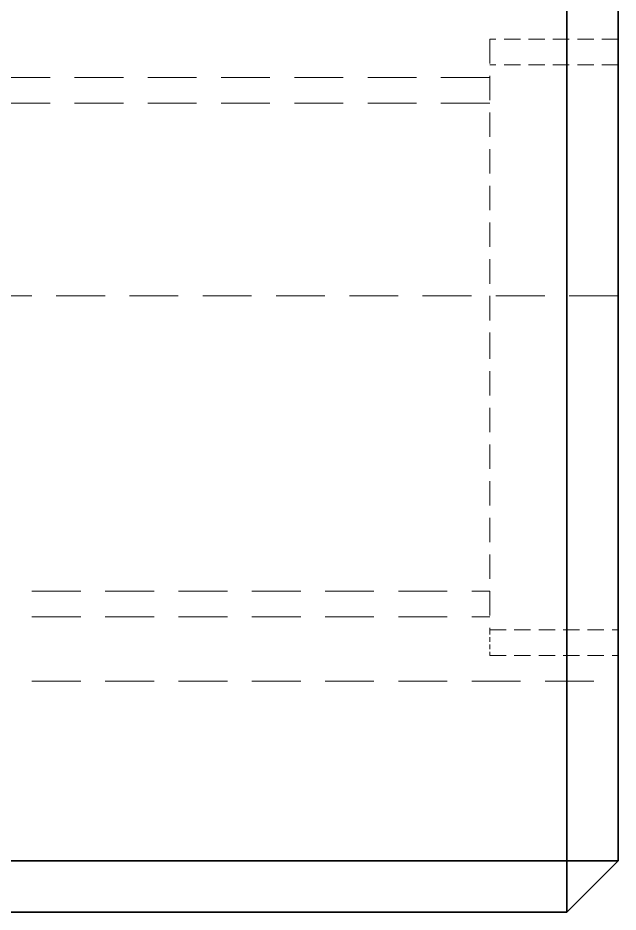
# Model space of a CAD drawing. Header units: millimetres. Extents: x 2742 to 8552, y -10326 to 2528.
# Drawn here: x 4551.7 to 4598.5, y -959 to -889.3 of the extents above; entities that cross this region are included whole.
import ezdxf

# ---------------------------------------------------------------- set-up
doc = ezdxf.new("R2010")
doc.units = ezdxf.units.MM
doc.linetypes.add('HIDDEN', pattern=[9.525, 6.35, -3.175])
doc.layers.add('110', color=7, linetype='Continuous', true_color=0xffffff)

msp = doc.modelspace()

# ---------------------------------------------------------------- linework, layer by layer
at = {"layer": '110', "color": 7, "linetype": 'Continuous', "lineweight": 35}
for p, q in [((4594.476, -954.952), (4594.476, -512.952)), ((4598.476, -512.952), (4598.476, -954.952)), ((4482.476, -954.952), (4594.476, -954.952)), ((4598.476, -954.952), (4594.476, -958.952)), ((4598.476, -954.952), (4594.476, -954.952)), ((4594.476, -954.952), (4594.476, -958.952)), ((4594.476, -958.952), (4482.476, -958.952))]:
    msp.add_line(p, q, dxfattribs=at)
at = {"layer": '110', "color": 8, "linetype": 'HIDDEN', "lineweight": 18, "ltscale": 0.3}
for p, q in [((4588.476, -890.952), (4588.476, -913.952)), ((4588.476, -913.952), (4588.476, -936.952))]:
    msp.add_line(p, q, dxfattribs=at)
at = {"layer": '110', "color": 8, "linetype": 'HIDDEN', "lineweight": 18, "ltscale": 0.2}
for p, q in [((4598.476, -890.952), (4588.476, -890.952)), ((4598.476, -892.952), (4588.476, -892.952)), ((4588.476, -936.952), (4598.476, -936.952)), ((4588.476, -938.952), (4598.476, -938.952))]:
    msp.add_line(p, q, dxfattribs=at)
at = {"layer": '110', "color": 8, "linetype": 'HIDDEN', "lineweight": 18, "ltscale": 0.6}
for p, q in [((4588.476, -893.952), (4478.476, -893.952)), ((4588.476, -895.952), (4478.476, -895.952)), ((4598.476, -910.952), (4478.476, -910.952)), ((4478.476, -933.952), (4588.476, -933.952)), ((4478.476, -935.952), (4588.476, -935.952)), ((4478.476, -940.952), (4598.476, -940.952))]:
    msp.add_line(p, q, dxfattribs=at)
at = {"layer": '110', "color": 8, "linetype": 'HIDDEN', "lineweight": 18, "ltscale": 0.06}
msp.add_line((4588.476, -936.952), (4588.476, -938.952), dxfattribs=at)

doc.saveas('drawing.dxf')
